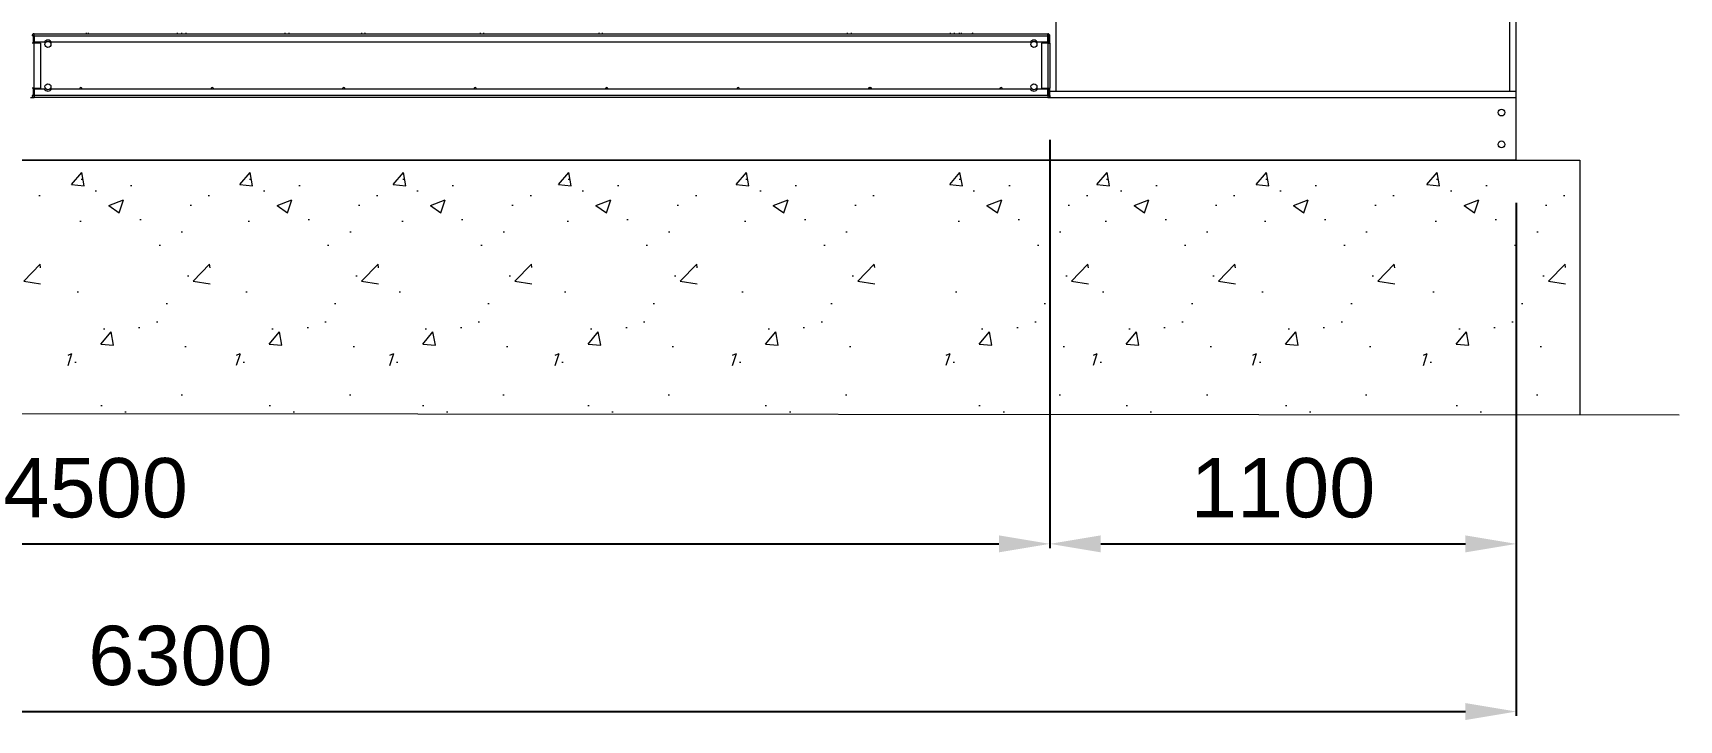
# Model space of a CAD drawing. Header units: millimetres. Extents: x -17070 to 46266, y -291348 to 34996.
# Drawn here: x 29554 to 33435, y 20315 to 21936 of the extents above; entities that cross this region are included whole.
import ezdxf

# ---------------------------------------------------------------- set-up
doc = ezdxf.new("R2010")
doc.units = ezdxf.units.MM
doc.layers.add('냉각탑_기초', color=23, linetype='Continuous')
doc.styles.get("Standard").update_dxf_attribs({"font": 'arial.ttf'})
doc.dimstyles.new('1.40', dxfattribs={"dimscale": 20, "dimtxt": 1.5, "dimasz": 1, "dimexe": 0.5, "dimexo": 0.5, "dimgap": 0.5, "dimtad": 1, "dimdec": 0, "dimzin": 0, "dimdsep": 46, "dimtxsty": 'Standard', "dimcen": 0, "dimclrd": 2, "dimclre": 2, "dimclrt": 3, "dimadec": 0, "dimazin": 0, "dimtfac": 1, "dimtdec": 0, "dimtmove": 0, "dimatfit": 0, "dimfxl": 1, "dimtolj": 1, "dimtzin": 0, "dimlwd": -1, "dimlwe": -1, "dimarcsym": 0})

# ---------------------------------------------------------------- blocks, each defined once
blk = doc.blocks.new('*D616')
at = {"color": 2, "transparency": 16777216}
for p, q in [((27451.6, 21683.6), (27451.6, 20720.7)), ((31951.6, 21683.6), (31951.6, 20720.7)), ((27571.6, 20730.7), (31831.6, 20730.7))]:
    blk.add_line(p, q, dxfattribs=at)
for points in [[(27571.6, 20750.7), (27571.6, 20710.7), (27451.6, 20730.7)], [(31831.6, 20750.7), (31831.6, 20710.7), (31951.6, 20730.7)]]:
    blk.add_solid(points, dxfattribs=at)
at = {"layer": 'Defpoints', "color": 0, "transparency": 16777216}
for p in [(27451.6, 21783.6), (31951.6, 21783.6), (31951.6, 20730.7)]:
    blk.add_point(p, dxfattribs=at)
at = {"color": 3, "lineweight": 5, "transparency": 16777216, "insert": (29701.6, 20862.2), "char_height": 140, "attachment_point": 5}
blk.add_mtext('\\A1;4500', dxfattribs=at)
blk = doc.blocks.new('*D617')
at = {"color": 2, "transparency": 16777216}
for p, q in [((31951.6, 21683.6), (31951.6, 20720.7)), ((33051.6, 21535.3), (33051.6, 20720.7)), ((32071.6, 20730.7), (32931.6, 20730.7))]:
    blk.add_line(p, q, dxfattribs=at)
for points in [[(32071.6, 20750.7), (32071.6, 20710.7), (31951.6, 20730.7)], [(32931.6, 20750.7), (32931.6, 20710.7), (33051.6, 20730.7)]]:
    blk.add_solid(points, dxfattribs=at)
at = {"layer": 'Defpoints', "color": 0, "transparency": 16777216}
for p in [(31951.6, 21783.6), (33051.6, 21635.3), (33051.6, 20730.7)]:
    blk.add_point(p, dxfattribs=at)
at = {"color": 3, "lineweight": 5, "transparency": 16777216, "insert": (32501.6, 20862.2), "char_height": 140, "attachment_point": 5}
blk.add_mtext('\\A1;1100', dxfattribs=at)
blk = doc.blocks.new('*D608')
at = {"color": 2, "transparency": 16777216}
for p, q in [((26751.6, 21535.3), (26751.6, 20325.2)), ((33051.6, 21535.3), (33051.6, 20325.2)), ((26871.6, 20335.2), (32931.6, 20335.2))]:
    blk.add_line(p, q, dxfattribs=at)
for points in [[(26871.6, 20355.2), (26871.6, 20315.2), (26751.6, 20335.2)], [(32931.6, 20355.2), (32931.6, 20315.2), (33051.6, 20335.2)]]:
    blk.add_solid(points, dxfattribs=at)
at = {"layer": 'Defpoints', "color": 0, "transparency": 16777216}
for p in [(26751.6, 21635.3), (33051.6, 21635.3), (33051.6, 20335.2)]:
    blk.add_point(p, dxfattribs=at)
at = {"color": 3, "lineweight": 5, "transparency": 16777216, "insert": (29901.6, 20466.7), "char_height": 140, "attachment_point": 5}
blk.add_mtext('\\A1;6300', dxfattribs=at)
blk = doc.blocks.new('1')
at = {"color": 0, "lineweight": 20}
for p, q in [((33051.6, 21783.6), (33051.6, 24183.6)), ((33036.6, 21798.6), (33036.6, 24168.6)), ((29548.1, 21783.6), (29556.3, 21783.6)), ((31946.9, 21783.6), (33051.6, 21783.6)), ((31951.6, 21798.6), (33051.6, 21798.6)), ((31951.6, 21788.3), (31951.6, 21783.6)), ((33051.6, 21635.3), (33051.6, 21783.6)), ((33051.6, 21635.3), (26751.6, 21635.3))]:
    blk.add_line(p, q, dxfattribs=at)
at = {"color": 7, "lineweight": 20}
for p, q in [((31966.6, 21798.6), (31966.6, 24168.6)), ((29556.3, 21933.6), (31946.9, 21933.6)), ((29556.3, 21928.9), (31946.9, 21928.9)), ((31905.5, 21913.6), (29597.8, 21913.6)), ((31946.9, 21788.3), (29556.3, 21788.3)), ((31946.9, 21783.6), (29556.3, 21783.6)), ((29597.8, 21803.6), (31905.5, 21803.6))]:
    blk.add_line(p, q, dxfattribs=at)
at = {"color": 7, "lineweight": 20, "ltscale": 0.002611}
for p, q in [((29556.3, 21928.9), (29556.3, 21933.6)), ((31946.9, 21928.9), (31946.9, 21933.6)), ((29556.3, 21911.6), (29551.6, 21911.6)), ((31946.9, 21911.6), (31951.6, 21911.6)), ((29556.3, 21805.6), (29551.6, 21805.6)), ((29556.3, 21788.3), (29556.3, 21783.6)), ((31946.9, 21805.6), (31951.6, 21805.6)), ((31946.9, 21788.3), (31946.9, 21783.6))]:
    blk.add_line(p, q, dxfattribs=at)
at = {"color": 7, "lineweight": 20, "ltscale": 0.001111}
for p, q in [((29679.1, 21935.6), (29679.1, 21933.6)), ((29683.8, 21935.6), (29683.8, 21933.6)), ((29893.8, 21935.6), (29893.8, 21933.6)), ((29905.1, 21933.6), (29905.1, 21935.6)), ((29915.1, 21933.6), (29915.1, 21935.6)), ((30148.1, 21933.6), (30148.1, 21935.6)), ((30158.1, 21933.6), (30158.1, 21935.6)), ((31474.1, 21933.6), (31474.1, 21935.6)), ((31484.1, 21933.6), (31484.1, 21935.6)), ((31717.1, 21933.6), (31717.1, 21935.6)), ((31727.1, 21933.6), (31727.1, 21935.6)), ((31738.4, 21933.6), (31738.4, 21935.6)), ((31743.1, 21933.6), (31743.1, 21935.6)), ((29556.3, 21913.6), (29556.3, 21911.6)), ((29556.3, 21805.6), (29556.3, 21803.6))]:
    blk.add_line(p, q, dxfattribs=at)
at = {"color": 7, "lineweight": 20, "ltscale": 0.002427}
blk.add_line((31766.9, 21933.6), (31770.8, 21935.6), dxfattribs=at)
at = {"color": 7, "lineweight": 20, "ltscale": 0.001778}
for p, q in [((29554.8, 21928.9), (29551.6, 21928.9)), ((31951.6, 21928.9), (31948.4, 21928.9)), ((29554.8, 21788.3), (29551.6, 21788.3)), ((31951.6, 21788.3), (31948.4, 21788.3))]:
    blk.add_line(p, q, dxfattribs=at)
at = {"color": 7, "lineweight": 20, "ltscale": 0.000833333}
for p, q in [((29556.3, 21928.9), (29554.8, 21928.9)), ((31946.9, 21928.9), (31948.4, 21928.9)), ((29556.3, 21788.3), (29554.8, 21788.3)), ((31946.9, 21788.3), (31948.4, 21788.3))]:
    blk.add_line(p, q, dxfattribs=at)
at = {"color": 7, "lineweight": 20, "ltscale": 0.009611}
for p, q in [((29554.8, 21911.6), (29554.8, 21928.9)), ((31946.9, 21911.6), (31946.9, 21928.9)), ((31948.4, 21928.9), (31948.4, 21911.6)), ((31951.6, 21911.6), (31951.6, 21928.9)), ((29554.8, 21788.3), (29554.8, 21805.6)), ((31946.9, 21788.3), (31946.9, 21805.6)), ((31948.4, 21805.6), (31948.4, 21788.3)), ((31951.6, 21788.3), (31951.6, 21805.6))]:
    blk.add_line(p, q, dxfattribs=at)
at = {"color": 7, "lineweight": 20, "ltscale": 0.0085}
for p, q in [((29556.3, 21928.9), (29556.3, 21913.6)), ((29571.6, 21911.6), (29556.3, 21911.6)), ((31946.9, 21911.6), (31931.6, 21911.6)), ((31946.9, 21913.6), (31946.9, 21928.9)), ((29556.3, 21805.6), (29571.6, 21805.6)), ((29556.3, 21803.6), (29556.3, 21788.3)), ((31931.6, 21805.6), (31946.9, 21805.6)), ((31946.9, 21788.3), (31946.9, 21803.6))]:
    blk.add_line(p, q, dxfattribs=at)
at = {"color": 7, "lineweight": 20, "ltscale": 0.013411}
for p, q in [((29580.5, 21913.6), (29556.3, 21913.6)), ((31946.9, 21913.6), (31922.8, 21913.6)), ((29556.3, 21803.6), (29580.5, 21803.6)), ((31922.8, 21803.6), (31946.9, 21803.6))]:
    blk.add_line(p, q, dxfattribs=at)
at = {"color": 7, "lineweight": 20, "ltscale": 0.058889}
for p, q in [((29556.3, 21805.6), (29556.3, 21911.6)), ((29571.6, 21911.6), (29571.6, 21805.6)), ((31931.6, 21911.6), (31931.6, 21805.6)), ((31946.9, 21911.6), (31946.9, 21805.6)), ((31951.6, 21911.6), (31951.6, 21805.6))]:
    blk.add_line(p, q, dxfattribs=at)
at = {"color": 7, "lineweight": 20}
for centre in [(29589.1, 21908.6), (31914.1, 21908.6), (29589.1, 21808.6), (31914.1, 21808.6)]:
    blk.add_circle(centre, 7, dxfattribs=at)
at = {"lineweight": 20}
for centre in [(33016.6, 21747.8), (33016.6, 21672.8)]:
    blk.add_circle(centre, 8, dxfattribs=at)
at = {"color": 7, "lineweight": 20}
for centre, radius, start, end in [((29556.3, 21928.9), 4.7, 90, 180), ((29621.9, 21928.9), 4.7, 89.7204, 90), ((30332.6, 21933.5), 4.5, 152.1892, 178.7331), ((30332.6, 21933.5), 4.5, 1.2712, 27.8108), ((30612.6, 21933.5), 4.5, 152.1892, 178.7331), ((30612.6, 21933.5), 4.5, 1.2712, 27.8108), ((30892.6, 21933.5), 4.5, 152.1892, 178.7331), ((30892.6, 21933.5), 4.5, 1.2712, 27.8108), ((31881.3, 21928.9), 4.7, 90, 90.2796), ((31946.9, 21928.9), 4.7, 0, 90), ((29556.3, 21928.9), 1.5, 90, 180), ((29589.1, 21908.6), 10, 29.9997, 150.0003), ((31914.1, 21908.6), 10, 29.9997, 150.0003), ((31946.9, 21928.9), 1.5, 0, 90), ((29556.3, 21788.3), 4.7, 180, 270), ((29556.3, 21788.3), 1.5, 180, 270), ((29589.1, 21808.6), 10, 210.0003, 329.9997), ((29666.6, 21803.6), 3, 359.999, 180.001), ((29976.6, 21803.6), 3, 359.999, 180.001), ((30286.6, 21803.6), 3, 359.999, 180.001), ((30596.6, 21803.6), 3, 359.999, 180.001), ((30906.6, 21803.6), 3, 359.999, 180.001), ((31216.6, 21803.6), 3, 359.999, 180.001), ((31526.6, 21803.6), 3, 359.999, 180.001), ((31528.6, 21803.6), 3, 359.999, 180.001), ((31836.6, 21803.6), 3, 359.999, 180.001), ((31914.1, 21808.6), 10, 210.0003, 329.9997), ((31946.9, 21788.3), 4.7, 270, 0), ((31946.9, 21788.3), 1.5, 270, 0)]:
    blk.add_arc(centre, radius, start, end, dxfattribs=at)

msp = doc.modelspace()

# ---------------------------------------------------------------- hatches: boundary and pattern name
at = {"layer": '냉각탑_기초', "lineweight": 20, "ltscale": 30}
h = msp.add_hatch(dxfattribs=at)
h.set_pattern_fill('AR-CONC', color=256, scale=50, style=0)
h.set_pattern_definition([(50, (14643.26, 5093.97), (358.63, -31.376), [37.5, -412.5]), (355, (14643.26, 5093.97), (-69.3757, 376.096), [30, -330]), (100.4514, (14673.14, 5091.35), (289.2547, 344.72), [31.87, -350.571]), (46.1842, (14643.26, 5193.97), (533.6205, -82.7595), [56.25, -618.75]), (96.6356, (14687.7, 5187.07), (467.331, 487.059), [47.805, -525.856]), (351.1842, (14643.26, 5193.97), (467.331, 487.059), [45, -495]), (21, (14693.26, 5168.97), (298.4535, -201.3094), [37.5, -412.5]), (326, (14693.26, 5168.97), (121.6577, 362.575), [30, -330]), (71.4514, (14718.13, 5152.2), (420.1113, 161.265), [31.87, -350.571]), (37.5, (14643.26, 5093.97), (6.0799, 166.4469), [0, -326, 0, -335, 0, -331.25]), (7.5, (14643.26, 5093.97), (131.5348, 197.2059), [0, -191, 0, -318.5, 0, -126.25]), (327.5, (14531.76, 5093.97), (266.9112, -11.2774), [0, -125, 0, -390, 0, -517.5]), (317.5, (14481.76, 5093.97), (291.593, 50.0525), [0, -162.5, 0, -259, 0, -367.5])])
h.paths.add_polyline_path([(29571.8, 21635.3), (29236.8, 21635.3), (29236.8, 21035.3), (29571.8, 21035.3)])
h = msp.add_hatch(dxfattribs=at)
h.set_pattern_fill('AR-CONC', color=256, scale=50, style=0)
h.set_pattern_definition([(50, (15042.88, 5093.97), (358.63, -31.376), [37.5, -412.5]), (355, (15042.9, 5093.97), (-69.3757, 376.096), [30, -330]), (100.4514, (15072.77, 5091.35), (289.2547, 344.72), [31.87, -350.571]), (46.1842, (15042.9, 5193.97), (533.6205, -82.7595), [56.25, -618.75]), (96.6356, (15087.35, 5187.07), (467.331, 487.059), [47.805, -525.856]), (351.1842, (15042.9, 5193.97), (467.331, 487.059), [45, -495]), (21, (15092.88, 5168.97), (298.4535, -201.3094), [37.5, -412.5]), (326, (15092.9, 5168.97), (121.6577, 362.575), [30, -330]), (71.4514, (15117.76, 5152.2), (420.1113, 161.265), [31.87, -350.571]), (37.5, (15042.88, 5093.97), (6.0799, 166.4469), [0, -326, 0, -335, 0, -331.25]), (7.5, (15042.88, 5093.97), (131.5348, 197.2059), [0, -191, 0, -318.5, 0, -126.25]), (327.5, (14931.38, 5093.97), (266.9112, -11.2774), [0, -125, 0, -390, 0, -517.5]), (317.5, (14881.38, 5093.97), (291.593, 50.0525), [0, -162.5, 0, -259, 0, -367.5])])
h.paths.add_polyline_path([(29971.4, 21635.3), (29636.4, 21635.3), (29636.4, 21035.3), (29971.4, 21035.3)])
h = msp.add_hatch(dxfattribs=at)
h.set_pattern_fill('AR-CONC', color=256, scale=50, style=0)
h.set_pattern_definition([(50, (15439.97, 5093.97), (358.63, -31.376), [37.5, -412.5]), (355, (15439.97, 5093.97), (-69.3757, 376.096), [30, -330]), (100.4514, (15469.86, 5091.35), (289.2547, 344.72), [31.87, -350.571]), (46.1842, (15439.97, 5193.97), (533.6205, -82.7595), [56.25, -618.75]), (96.6356, (15484.44, 5187.07), (467.331, 487.059), [47.805, -525.856]), (351.1842, (15440, 5193.97), (467.331, 487.059), [45, -495]), (21, (15489.97, 5168.97), (298.4535, -201.3094), [37.5, -412.5]), (326, (15489.97, 5168.97), (121.6577, 362.575), [30, -330]), (71.4514, (15514.84, 5152.2), (420.1113, 161.265), [31.87, -350.571]), (37.5, (15439.97, 5093.97), (6.0799, 166.4469), [0, -326, 0, -335, 0, -331.25]), (7.5, (15439.97, 5093.97), (131.5348, 197.2059), [0, -191, 0, -318.5, 0, -126.25]), (327.5, (15328.47, 5093.97), (266.9112, -11.2774), [0, -125, 0, -390, 0, -517.5]), (317.5, (15278.47, 5093.97), (291.593, 50.0525), [0, -162.5, 0, -259, 0, -367.5])])
h.paths.add_polyline_path([(30368.5, 21635.3), (30033.5, 21635.3), (30033.5, 21035.3), (30368.5, 21035.3)])
h = msp.add_hatch(dxfattribs=at)
h.set_pattern_fill('AR-CONC', color=256, scale=50, style=0)
h.set_pattern_definition([(50, (15801.6, 5093.97), (358.63, -31.376), [37.5, -412.5]), (355, (15801.6, 5093.97), (-69.3757, 376.096), [30, -330]), (100.4514, (15831.5, 5091.35), (289.2547, 344.72), [31.87, -350.571]), (46.1842, (15801.6, 5193.97), (533.6205, -82.7595), [56.25, -618.75]), (96.6356, (15846.1, 5187.07), (467.331, 487.059), [47.805, -525.856]), (351.1842, (15801.6, 5193.97), (467.331, 487.059), [45, -495]), (21, (15851.6, 5168.97), (298.4535, -201.3094), [37.5, -412.5]), (326, (15851.6, 5168.97), (121.6577, 362.575), [30, -330]), (71.4514, (15876.48, 5152.2), (420.1113, 161.265), [31.87, -350.571]), (37.5, (15801.61, 5093.97), (6.0799, 166.4469), [0, -326, 0, -335, 0, -331.25]), (7.5, (15801.6, 5093.97), (131.5348, 197.2059), [0, -191, 0, -318.5, 0, -126.25]), (327.5, (15690.11, 5093.97), (266.9112, -11.2774), [0, -125, 0, -390, 0, -517.5]), (317.5, (15640.1, 5093.97), (291.593, 50.0525), [0, -162.5, 0, -259, 0, -367.5])])
h.paths.add_polyline_path([(30730.1, 21635.3), (30395.1, 21635.3), (30395.1, 21035.3), (30730.1, 21035.3)])
h = msp.add_hatch(dxfattribs=at)
h.set_pattern_fill('AR-CONC', color=256, scale=50, style=0)
h.set_pattern_definition([(50, (16191.6, 5093.97), (358.63, -31.376), [37.5, -412.5]), (355, (16191.6, 5093.97), (-69.3757, 376.096), [30, -330]), (100.4514, (16221.5, 5091.35), (289.2547, 344.72), [31.87, -350.571]), (46.1842, (16191.6, 5193.97), (533.6205, -82.7595), [56.25, -618.75]), (96.6356, (16236.07, 5187.07), (467.331, 487.059), [47.805, -525.856]), (351.1842, (16191.6, 5193.97), (467.331, 487.059), [45, -495]), (21, (16241.6, 5168.97), (298.4535, -201.3094), [37.5, -412.5]), (326, (16241.6, 5168.97), (121.6577, 362.575), [30, -330]), (71.4514, (16266.48, 5152.2), (420.1113, 161.265), [31.87, -350.571]), (37.5, (16191.6, 5093.97), (6.0799, 166.4469), [0, -326, 0, -335, 0, -331.25]), (7.5, (16191.6, 5093.97), (131.5348, 197.2059), [0, -191, 0, -318.5, 0, -126.25]), (327.5, (16080.1, 5093.97), (266.9112, -11.2774), [0, -125, 0, -390, 0, -517.5]), (317.5, (16030.1, 5093.97), (291.593, 50.0525), [0, -162.5, 0, -259, 0, -367.5])])
h.paths.add_polyline_path([(31120.1, 21635.3), (30785.1, 21635.3), (30785.1, 21035.3), (31120.1, 21035.3)])
h = msp.add_hatch(dxfattribs=at)
h.set_pattern_fill('AR-CONC', color=256, scale=50, style=0)
h.set_pattern_definition([(50, (16610.1, 5093.97), (358.63, -31.376), [37.5, -412.5]), (355, (16610.1, 5093.97), (-69.3757, 376.096), [30, -330]), (100.4514, (16640, 5091.35), (289.2547, 344.72), [31.87, -350.571]), (46.1842, (16610.1, 5193.97), (533.6205, -82.7595), [56.25, -618.75]), (96.6356, (16654.6, 5187.07), (467.331, 487.059), [47.805, -525.856]), (351.1842, (16610.1, 5193.97), (467.331, 487.059), [45, -495]), (21, (16660.1, 5168.97), (298.4535, -201.3094), [37.5, -412.5]), (326, (16660.1, 5168.97), (121.6577, 362.575), [30, -330]), (71.4514, (16684.98, 5152.2), (420.1113, 161.265), [31.87, -350.571]), (37.5, (16610.11, 5093.97), (6.0799, 166.4469), [0, -326, 0, -335, 0, -331.25]), (7.5, (16610.11, 5093.97), (131.5348, 197.2059), [0, -191, 0, -318.5, 0, -126.25]), (327.5, (16498.61, 5093.97), (266.9112, -11.2774), [0, -125, 0, -390, 0, -517.5]), (317.5, (16448.6, 5093.97), (291.593, 50.0525), [0, -162.5, 0, -259, 0, -367.5])])
h.paths.add_polyline_path([(31538.6, 21635.3), (31203.6, 21635.3), (31203.6, 21035.3), (31538.6, 21035.3)])
h = msp.add_hatch(dxfattribs=at)
h.set_pattern_fill('AR-CONC', color=256, scale=50, style=0)
h.set_pattern_definition([(50, (17113.86, 5093.97), (358.63, -31.376), [37.5, -412.5]), (355, (17113.86, 5093.97), (-69.3757, 376.096), [30, -330]), (100.4514, (17143.75, 5091.35), (289.2547, 344.72), [31.87, -350.571]), (46.1842, (17113.86, 5193.97), (533.6205, -82.7595), [56.25, -618.75]), (96.6356, (17158.33, 5187.07), (467.331, 487.059), [47.805, -525.856]), (351.1842, (17113.86, 5193.97), (467.331, 487.059), [45, -495]), (21, (17163.86, 5168.97), (298.4535, -201.3094), [37.5, -412.5]), (326, (17163.86, 5168.97), (121.6577, 362.575), [30, -330]), (71.4514, (17188.74, 5152.2), (420.1113, 161.265), [31.87, -350.571]), (37.5, (17113.86, 5093.97), (6.0799, 166.4469), [0, -326, 0, -335, 0, -331.25]), (7.5, (17113.86, 5093.97), (131.5348, 197.2059), [0, -191, 0, -318.5, 0, -126.25]), (327.5, (17002.36, 5093.97), (266.9112, -11.2774), [0, -125, 0, -390, 0, -517.5]), (317.5, (16952.36, 5093.97), (291.593, 50.0525), [0, -162.5, 0, -259, 0, -367.5])])
h.paths.add_polyline_path([(32042.4, 21635.3), (31707.4, 21635.3), (31707.4, 21035.3), (32042.4, 21035.3)])
h = msp.add_hatch(dxfattribs=at)
h.set_pattern_fill('AR-CONC', color=256, scale=50, style=0)
h.set_pattern_definition([(50, (17460.67, 5093.97), (358.63, -31.376), [37.5, -412.5]), (355, (17460.67, 5093.97), (-69.3757, 376.096), [30, -330]), (100.4514, (17490.55, 5091.35), (289.2547, 344.72), [31.87, -350.571]), (46.1842, (17460.67, 5193.97), (533.6205, -82.7595), [56.25, -618.75]), (96.6356, (17505.14, 5187.07), (467.331, 487.059), [47.805, -525.856]), (351.1842, (17460.67, 5193.97), (467.331, 487.059), [45, -495]), (21, (17510.67, 5168.97), (298.4535, -201.3094), [37.5, -412.5]), (326, (17510.67, 5168.97), (121.6577, 362.575), [30, -330]), (71.4514, (17535.54, 5152.2), (420.1113, 161.265), [31.87, -350.571]), (37.5, (17460.67, 5093.97), (6.0799, 166.4469), [0, -326, 0, -335, 0, -331.25]), (7.5, (17460.67, 5093.97), (131.5348, 197.2059), [0, -191, 0, -318.5, 0, -126.25]), (327.5, (17349.17, 5093.97), (266.9112, -11.2774), [0, -125, 0, -390, 0, -517.5]), (317.5, (17299.17, 5093.97), (291.593, 50.0525), [0, -162.5, 0, -259, 0, -367.5])])
h.paths.add_polyline_path([(32389.2, 21635.3), (32054.2, 21635.3), (32054.2, 21035.3), (32389.2, 21035.3)])
h = msp.add_hatch(dxfattribs=at)
h.set_pattern_fill('AR-CONC', color=256, scale=50, style=0)
h.set_pattern_definition([(50, (17836.37, 5093.97), (358.63, -31.376), [37.5, -412.5]), (355, (17836.37, 5093.97), (-69.3757, 376.096), [30, -330]), (100.4514, (17866.25, 5091.35), (289.2547, 344.72), [31.87, -350.571]), (46.1842, (17836.37, 5193.97), (533.6205, -82.7595), [56.25, -618.75]), (96.6356, (17880.84, 5187.07), (467.331, 487.059), [47.805, -525.856]), (351.1842, (17836.37, 5193.97), (467.331, 487.059), [45, -495]), (21, (17886.37, 5168.97), (298.4535, -201.3094), [37.5, -412.5]), (326, (17886.37, 5168.97), (121.6577, 362.575), [30, -330]), (71.4514, (17911.24, 5152.2), (420.1113, 161.265), [31.87, -350.571]), (37.5, (17836.37, 5093.97), (6.0799, 166.4469), [0, -326, 0, -335, 0, -331.25]), (7.5, (17836.37, 5093.97), (131.5348, 197.2059), [0, -191, 0, -318.5, 0, -126.25]), (327.5, (17724.87, 5093.97), (266.9112, -11.2774), [0, -125, 0, -390, 0, -517.5]), (317.5, (17674.87, 5093.97), (291.593, 50.0525), [0, -162.5, 0, -259, 0, -367.5])])
h.paths.add_polyline_path([(32764.9, 21635.3), (32429.9, 21635.3), (32429.9, 21035.3), (32764.9, 21035.3)])
h = msp.add_hatch(dxfattribs=at)
h.set_pattern_fill('AR-CONC', color=256, scale=50, style=0)
h.set_pattern_definition([(50, (18238.9, 5093.97), (358.63, -31.376), [37.5, -412.5]), (355, (18238.9, 5093.97), (-69.3757, 376.096), [30, -330]), (100.4514, (18268.8, 5091.35), (289.2547, 344.72), [31.87, -350.571]), (46.1842, (18238.9, 5193.97), (533.6205, -82.7595), [56.25, -618.75]), (96.6356, (18283.4, 5187.07), (467.331, 487.059), [47.805, -525.856]), (351.1842, (18238.9, 5193.97), (467.331, 487.059), [45, -495]), (21, (18288.9, 5168.97), (298.4535, -201.3094), [37.5, -412.5]), (326, (18288.9, 5168.97), (121.6577, 362.575), [30, -330]), (71.4514, (18313.78, 5152.2), (420.1113, 161.265), [31.87, -350.571]), (37.5, (18238.91, 5093.97), (6.0799, 166.4469), [0, -326, 0, -335, 0, -331.25]), (7.5, (18238.9, 5093.97), (131.5348, 197.2059), [0, -191, 0, -318.5, 0, -126.25]), (327.5, (18127.41, 5093.97), (266.9112, -11.2774), [0, -125, 0, -390, 0, -517.5]), (317.5, (18077.4, 5093.97), (291.593, 50.0525), [0, -162.5, 0, -259, 0, -367.5])])
h.paths.add_polyline_path([(33167.4, 21635.3), (32832.4, 21635.3), (32832.4, 21035.3), (33167.4, 21035.3)])

# ---------------------------------------------------------------- linework, layer by layer
for p, q in [((26601.6, 21635.3), (33201.6, 21635.3)), ((33201.6, 21635.3), (33201.6, 21035.3)), ((26338.5, 21040.3), (33435.4, 21035.3))]:
    msp.add_line(p, q, dxfattribs=at)

# ---------------------------------------------------------------- block references
msp.add_blockref('1', (0, 0))

# ---------------------------------------------------------------- dimensions: what is measured, and where the dimension line sits
at = {"lineweight": 5}
for base, p1, p2, picture, middle in [((31951.6, 20730.7), (27451.6, 21783.6), (31951.6, 21783.6), '*D616', (29701.6, 20862.2)), ((33051.6, 20730.7), (31951.6, 21783.6), (33051.6, 21635.3), '*D617', (32501.6, 20862.2)), ((33051.6, 20335.2), (26751.6, 21635.3), (33051.6, 21635.3), '*D608', (29901.6, 20466.7))]:
    dim = msp.add_linear_dim(base=base, p1=p1, p2=p2, dimstyle='1.40', override={"dimtxt": 7, "dimasz": 6, "dimexo": 5, "dimgap": 3}, dxfattribs=at)
    dim.commit()
    dim.dimension.update_dxf_attribs({"geometry": picture, "text_midpoint": middle})

doc.saveas('drawing.dxf')
